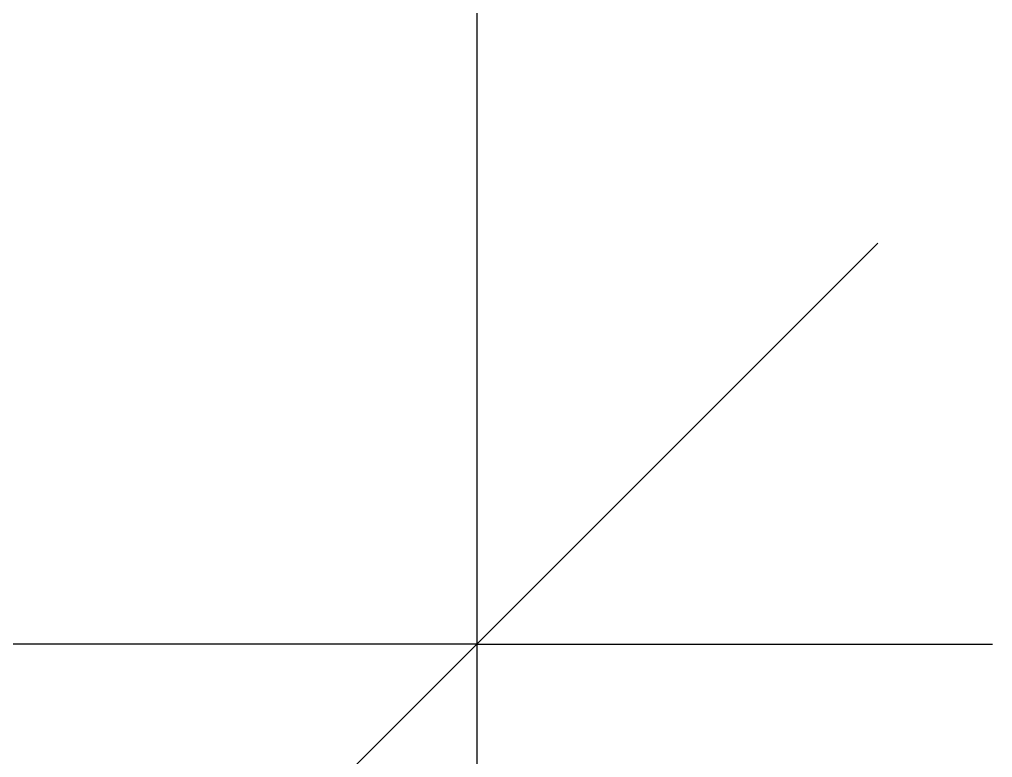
# Model space of a CAD drawing. Header units: metres. Extents: x -25 to 234, y -25 to 53.
# Drawn here: x 99.707 to 99.8889, y 47.2023 to 47.3403 of the extents above; entities that cross this region are included whole.
import ezdxf

# ---------------------------------------------------------------- set-up
doc = ezdxf.new("R2010")
doc.units = ezdxf.units.M
doc.header["$LTSCALE"] = 0.1
doc.header["$MEASUREMENT"] = 0
doc.header["$PDMODE"] = 66
doc.linetypes.add('CONTINUA', pattern=[0])
for name, color, linetype in [('001-DIMTEXTO', 4, 'Continuous'), ('DIMENSIONES', 7, 'Continuous'), ('DIMTEXTO', 4, 'Continuous')]:
    doc.layers.add(name, color=color, linetype=linetype)
doc.styles.add('SMPLEX', font='simplex.shx')
doc.dimstyles.new('DIM-75', dxfattribs={"dimscale": 0.75, "dimtxt": 0.2, "dimasz": 0.2, "dimexe": 0.2, "dimexo": 0.2, "dimgap": 0.1, "dimtad": 0, "dimtih": 1, "dimtoh": 1, "dimzin": 0, "dimdsep": 46, "dimtxsty": 'SMPLEX', "dimblk1": 'OBLIQUE', "dimblk2": 'OBLIQUE', "dimsah": 1, "dimcen": 0.2, "dimclrd": 4, "dimclre": 4, "dimclrt": 4, "dimadec": 0, "dimazin": 0, "dimtfac": 1, "dimtmove": 1, "dimatfit": 3, "dimldrblk": 'OPEN30', "dimfxl": 0.25, "dimfxlon": 1, "dimtfill": 1, "dimtolj": 1, "dimtzin": 0, "dimarcsym": 0})

# ---------------------------------------------------------------- blocks, each defined once
blk = doc.blocks.new('_Oblique')
at = {"color": 0, "linetype": 'ByBlock', "lineweight": -2}
blk.add_line((-0.5, -0.5), (0.5, 0.5), dxfattribs=at)
blk = doc.blocks.new('*D917')
at = {"layer": 'Defpoints', "color": 0, "linetype": 'CONTINUA', "transparency": 16777216}
for p in [(107.21138, -2.30587), (108.01138, -2.30587), (108.01138, -3.22804)]:
    blk.add_point(p, dxfattribs=at)
at = {"layer": 'DIMENSIONES', "color": 4, "linetype": 'CONTINUA', "lineweight": -2, "transparency": 16777216}
for p, q in [((107.21138, -3.04054), (107.21138, -3.37804)), ((108.01138, -3.04054), (108.01138, -3.37804)), ((107.21138, -3.22804), (107.30781, -3.22804)), ((108.01138, -3.22804), (107.91495, -3.22804))]:
    blk.add_line(p, q, dxfattribs=at)
at = {"layer": 'DIMENSIONES', "color": 4, "linetype": 'CONTINUA', "lineweight": -2, "transparency": 16777216, "xscale": 0.15, "yscale": 0.15, "zscale": 0.15, "rotation": 180}
blk.add_blockref('_Oblique', (107.21138, -3.22804), dxfattribs=at)
at = {"layer": 'DIMENSIONES', "color": 4, "linetype": 'CONTINUA', "lineweight": -2, "transparency": 16777216, "xscale": 0.15, "yscale": 0.15, "zscale": 0.15}
blk.add_blockref('_Oblique', (108.01138, -3.22804), dxfattribs=at)
at = {"layer": 'DIMENSIONES', "color": 4, "linetype": 'CONTINUA', "transparency": 16777216, "insert": (107.61138, -3.22804), "char_height": 0.15, "attachment_point": 5, "style": 'SMPLEX', "bg_fill": 3, "box_fill_scale": 1.25, "bg_fill_color": 256, "bg_fill_true_color": 13158600, "bg_fill_transparency": 0}
blk.add_mtext('\\A1;0.80', dxfattribs=at)
blk = doc.blocks.new('_Open30')
at = {"layer": 'DIMTEXTO', "color": 0, "lineweight": -2}
for p, q in [((-1, 0.2679), (0, 0)), ((0, 0), (-1, -0.2679)), ((0, 0), (-1, 0))]:
    blk.add_line(p, q, dxfattribs=at)
blk = doc.blocks.new('*D922')
at = {"layer": 'Defpoints', "color": 0, "linetype": 'CONTINUA', "transparency": 16777216}
for p in [(106.71138, -2.30587), (107.21138, -2.30587), (106.71138, -3.22804)]:
    blk.add_point(p, dxfattribs=at)
at = {"layer": 'DIMENSIONES', "color": 4, "linetype": 'CONTINUA', "lineweight": -2, "transparency": 16777216}
for p, q in [((106.71138, -3.04054), (106.71138, -3.37804)), ((107.21138, -3.04054), (107.21138, -3.37804)), ((107.21138, -3.22804), (106.71138, -3.22804)), ((106.96138, -3.22804), (106.96138, -3.71554)), ((106.96138, -3.71554), (107.11138, -3.71554))]:
    blk.add_line(p, q, dxfattribs=at)
at = {"layer": 'DIMENSIONES', "color": 4, "linetype": 'CONTINUA', "lineweight": -2, "transparency": 16777216, "xscale": 0.15, "yscale": 0.15, "zscale": 0.15, "rotation": 180}
blk.add_blockref('_Oblique', (106.71138, -3.22804), dxfattribs=at)
at = {"layer": 'DIMENSIONES', "color": 4, "linetype": 'CONTINUA', "lineweight": -2, "transparency": 16777216, "xscale": 0.15, "yscale": 0.15, "zscale": 0.15}
blk.add_blockref('_Oblique', (107.21138, -3.22804), dxfattribs=at)
at = {"layer": 'DIMENSIONES', "color": 4, "linetype": 'CONTINUA', "transparency": 16777216, "insert": (107.41495, -3.71554), "char_height": 0.15, "attachment_point": 5, "style": 'SMPLEX', "bg_fill": 3, "box_fill_scale": 1.25, "bg_fill_color": 256, "bg_fill_true_color": 13158600, "bg_fill_transparency": 0}
blk.add_mtext('\\A1;0.50', dxfattribs=at)
blk = doc.blocks.new('A$C49d8b0bc')
at = {"layer": 'DIMENSIONES', "linetype": 'CONTINUA'}
dim = blk.add_linear_dim(base=(18.54631, 20.71431), p1=(17.74631, 21.63647), p2=(18.54631, 21.63647), dimstyle='DIM-75', dxfattribs=at)
dim.commit()
dim.dimension.update_dxf_attribs({"geometry": '*D917', "text_midpoint": (18.14631, 20.71431), "insert": (-89.46508, 23.94235)})
dim = blk.add_linear_dim(base=(17.24631, 20.71431), p1=(17.74631, 21.63647), p2=(17.24631, 21.63647), dimstyle='DIM-75', dxfattribs=at)
dim.commit()
dim.dimension.update_dxf_attribs({"geometry": '*D922', "text_midpoint": (17.72131, 20.22681), "insert": (-89.46508, 23.94235)})

msp = doc.modelspace()

# ---------------------------------------------------------------- block references
at = {"layer": '001-DIMTEXTO', "linetype": 'CONTINUA'}
msp.add_blockref('A$C49d8b0bc', (82.04618, 26.50918), dxfattribs=at)

doc.saveas('drawing.dxf')
